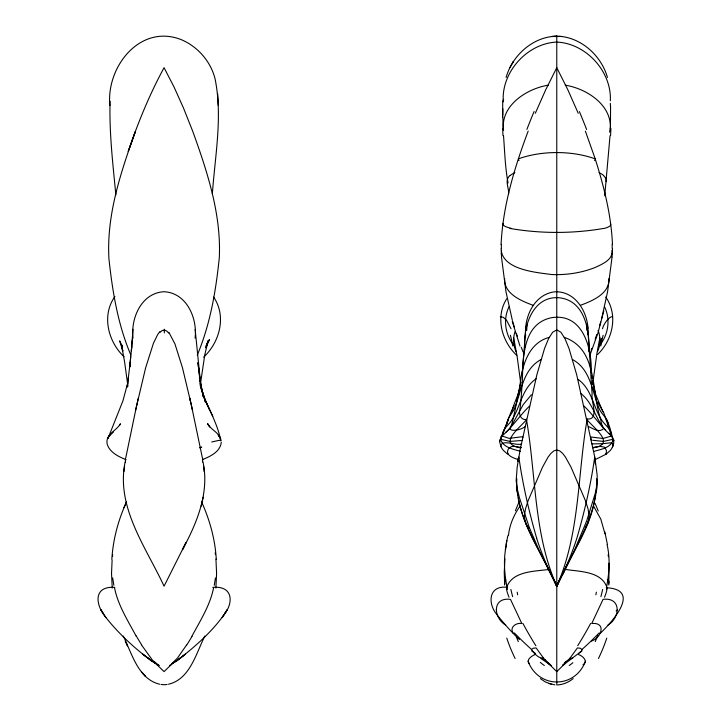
<?xml version="1.0" encoding="UTF-8"?>
<svg xmlns="http://www.w3.org/2000/svg" width="721" height="721" viewBox="0 0 721 721"><rect width="100%" height="100%" fill="white"/><g stroke="black" fill="none" stroke-linecap="round" stroke-linejoin="round"><path stroke-width="1.08" d="M164.325 332.949L164.334 329.227M556.774 329.722L556.774 684.95C562.768 684.842 568.554 682.354 573.168 678.605M578.242 113.287L567.824 89.746L556.774 67.684L556.774 329.209M588.814 351.803C589.931 330.687 584.929 300.684 559.451 297.782C533.116 295.385 523.122 325.874 524.753 347.396M110.079 101.282C109.168 132.592 112.855 163.82 115.874 194.931M587.93 334.598C589.661 314.915 576.611 290.41 554.359 291.852C533.873 294.619 523.897 317.429 525.663 336.139M587.155 420.631L587.182 419.099C577.395 474.833 580.108 533.468 556.774 586.209L539.903 552.322L529.34 527.583L519.444 497.787L517.308 489.144L516.164 480.817L517.164 467.226L520.202 449.426L536.866 374.749L544.571 348.396L548.582 338.645L552.665 332.219L556.774 329.903L560.884 332.219L564.967 338.645L568.986 348.396L576.692 374.749L594.933 457.835L597.213 475.671L596.664 490.073M502.87 108.844L502.807 115.288M501.068 244.554C502.943 205.476 514.506 167.506 528.178 131.105M515.019 331.669C512.829 338.122 513.19 345.386 516.038 351.587M612.471 248.691L612.282 253.576M502.708 101.021L502.663 117.244M506.809 424.281C507.097 418.342 511.838 413.908 514.316 408.807C521.625 391.575 522.572 369.549 541.12 359.473M609.578 132.168L610.453 126.707L610.561 105.915M195.094 338.113C197.545 318.114 186.604 292.852 164.064 291.726C141.523 292.852 130.573 318.114 133.043 338.113M109.871 105.527C106.032 67.161 139.838 23.613 180.998 39.538C197.581 46.423 210.595 61.231 215.029 78.661C222.807 116.577 215.02 155.682 212.371 193.787M502.303 435.187C502.483 429.932 506.926 426.273 510.053 422.56C520.463 408.942 520.968 389.16 536.208 378.696M525.861 326.649L525.762 328.587M610.327 100.778C611.859 71.559 585.993 43.305 556.774 42.079C527.213 43.323 501.077 72.235 503.285 101.832L503.555 99.3M610.029 135.746L604.73 195.806M522.518 368.566L525.375 334.661M610.363 128.843C611.886 104.752 586.488 88.602 565.282 85.186M608.866 585.055L608.984 563.173M522.392 370.432L522.04 374.992M132.24 339.852L131.402 350.821L132.988 329.308M508.467 535.658C509.432 525.032 513.884 514.947 519.922 506.241M612.048 257.181L607.569 291.78L601.756 318.213M111.836 559.316C113.008 539.479 118.28 519.976 126.517 501.933M130.69 356.408L129.789 367.016L131.745 346.098M125.103 462.017C115.838 507.485 146.075 547.293 164.064 586.209L186.072 542.363L182.458 549.744C196.851 523.104 209.568 492.957 203.025 462.08M112.116 559.965L111.53 573.411L112.242 588.075M504.925 558.802L504.249 572.501L504.691 585.055M215.885 588.075L216.597 573.411L215.93 559.045M124.589 465.865L123.967 471.534M130.213 362.248L127.202 387.105L128.464 377.543M504.673 278.666C503.727 293.708 521.31 300.954 533.071 305.28M112.485 556.378L112.683 554.62M597.52 351.587C600.575 344.98 600.719 337.203 598.097 330.434M612.508 436.764L611.498 435.998L603.044 438.485L590.679 436.98M608.191 425.165C608.542 418.559 601.53 414.539 599.25 408.807C591.914 391.584 590.986 369.549 572.438 359.473M592.977 381.995L596.826 353.903L599.854 337.843M200.168 385.807L204.773 354.867L208.081 340.691L205.836 347.846L209.478 339.51L206.828 344.016M221.284 442.334C220.22 451.869 210.153 456.528 202.295 459.674M501.51 250.358L501.266 253.576M529.538 663.933C525.411 660.085 531.674 655.885 535.045 654.569M519.12 393.873L519.462 391.656M606.217 181.674L606.055 178.547L603.495 175.491M214.272 585.326L215.435 577.972M505.313 549.636L507.791 535.748M506.142 544.427L506.746 540.624M125.733 457.997L136.251 407.41L145.615 367.89L153.42 343.322L157.656 334.598L159.801 331.669M512.045 411.024C514.01 402.48 518.958 394.82 519.949 385.978C521.797 366.61 528.042 342.989 549.339 337.329M606.451 589.372A57.374 21.008 -9.9 0 0 606.667 586.543C609.254 572.789 610.308 558.433 607.082 544.688M519.877 389.376L520.174 387.808M127.734 382.95L122.967 400.768L108.024 438.323M578.503 654.569C582.613 655.731 588.724 661.463 582.956 664.771M507.422 589.408A57.374 20.936 10.7 0 1 506.971 586.561C513.172 570.843 535.162 571.411 549.429 569.419M522.68 437.881L522.869 436.98L521.436 436.827L509.08 438.386L502.05 435.998L501.275 436.115L501.149 436.89L502.131 435.655M596.258 492.101L596.474 491.1M506.466 544.688C503.258 558.433 504.258 572.807 506.926 586.552M135.611 410.321L138.333 398.046M201.168 506.214L203.223 497.265M603.819 310.823L597.943 333.111L589.544 356.282M520.805 382.4C517.317 396.568 515.425 411.096 511.504 425.156C505.133 433.465 521.977 430.022 525.005 426.58M608.695 583.758L608.921 581.604L607.334 579.387M502.843 224.348L503.132 223.357M599.493 326.081L600.683 322.062M599.521 345.35L601.611 338.347L599.142 345.918M501.266 437.674L500.942 439.35A9.905 6.57 -2 0 0 501.131 440.801C504.502 447.876 513.731 449.237 520.373 451.31M506.097 77.489C512.334 55.238 533.152 36.555 556.774 36.167C580.396 36.555 601.215 55.238 607.461 77.489M501.194 437.286L506.836 423.407M500.518 439.278L500.843 438.35M595.176 339.258L596.826 334.436M502.474 434.844L510.531 413.169L514.109 405.671M602.495 328.785C603.342 324.243 609.542 315.942 612.571 316.645M509.026 306.749C502.997 319.097 505.024 334.4 513.667 344.999M507.863 453.599L507.566 454.149L503.42 450.436A20.621 16.159 10.6 0 1 501.365 447.408M597.799 635.372L595.249 641.627M589.318 354.849L590.418 352.037M591.148 350.163L591.878 348.288M197.275 355.102C210.28 324.153 215.93 290.77 219.31 257.55C221.302 214.11 207.297 171.706 192.75 131.339L183.449 107.934L174.004 86.935L164.064 67.684C149.553 94.433 137.981 122.669 128.221 151.464L135.386 131.573C120.777 172.256 106.393 215.029 108.943 258.839C112.476 291.527 117.82 324.396 130.78 354.84M204.827 636.048C196.148 653.217 189.956 679.308 168.489 684.22M515.371 510.783L518.543 503.177M535.306 113.287L545.725 89.746L556.774 67.684M591.454 641.05C601.395 638.031 606.776 621.998 591.734 623.521L603.062 599.358C621.547 596.979 620.384 617.663 607.929 625.08M557.207 585.245L560.641 577.548M500.671 438.233L499.734 442.352L501.329 447.417M123.886 507.737L126.472 502.05M155.321 662.401L155.547 663.293L152.014 661.202M579.152 652.992L581.739 651.018L582.09 649.63L580.315 648.233L577.395 647.927L569.248 659.183L562.93 664.852M507.413 422.191L508.575 419.802M516.804 478.708C514.947 517.173 542.498 552.178 556.774 586.209L563.344 572.582M612.336 447.417L613.796 443.036L613.129 438.765A18.007 14.285 -6.8 0 0 612.616 437.71M518.318 497.995C523.662 529.935 544.31 556.909 556.774 586.209C568.95 556.27 591.526 528.826 595.167 495.958M563.029 574.105C575.673 545.896 594.537 517.957 596.718 486.459M506.755 298.701C495.102 316.943 501.618 341.276 516.795 355.372M550.204 572.582L556.774 586.209L573.655 552.322L586.759 520.751L595.312 493.191L597.285 482.908L596.745 478.708M585.479 661.211C575.124 688.897 538.425 688.897 528.069 661.211M509.918 67.612L513.469 61.402L512.595 62.925M191.984 636.12C200.249 620.655 210.235 605.09 213.605 587.741L212.848 587.354M500.004 440.621L499.536 440.973L499.986 439.711L500.942 439.35L509.945 441.405L522.401 440.45M566.003 661.914L564.922 663.744L562.641 665.393M119.479 425.363L120.452 423.768C116.451 430.843 105.014 434.529 107.186 444.172C109.817 452.572 118.632 456.645 126.148 459.737M114.918 296.529C101.382 315.365 108.078 341.718 124.111 356.796M108.565 437.079L107.853 438.224L108.673 436.908M109.006 436.394L109.889 435.024M186.505 645.097L177.447 658.075L171.436 664.05M502.05 435.998C512.243 427.093 519.724 415.62 529.394 406.166M500.96 446.155L500.662 446.02C501.987 438.728 516.38 446.227 521.58 443.902M510.558 427.589L523.221 404.625L531.413 394.72M585.281 527.565L587.84 523.158L588.967 518.435A94.586 46.351 -2.8 0 0 588.976 514.406L588.003 508.702L585.371 500.518L570.996 467.109L565.39 456.97L562.542 453.284L559.667 450.868L556.774 450.012L553.89 450.868L551.015 453.284L548.158 456.97L542.553 467.109L528.187 500.518L525.555 508.702L524.573 514.406A94.604 46.36 2.8 0 0 524.582 518.435M598.646 346.45C608.263 335.842 610.876 319.673 604.522 306.749M205.791 346.071L206.918 344.764M505.655 579.927L504.565 581.892L504.853 583.758M109.592 435.673L113.494 431.924M525.699 420.595C518.615 428.824 497.427 444.677 521.004 447.867M597.52 354.543C612.841 340.069 618.384 314.933 605.739 297.016M566.508 662.103L556.774 671.612L547.041 662.103M600.305 633.299C612.12 621.89 641.861 589.508 606.316 587.741M203.619 357.156C219.743 342.268 226.736 316.149 213.632 297.106M508.242 430.058L509.423 428.878M510.062 175.491C504.177 179.944 509.116 187.911 508.62 193.922M173.41 662.59L164.064 671.612L154.718 662.59M568.869 659.336L569.779 658.796M594.573 160.603L595.411 159.44L585.371 131.105M505.827 432.221L507.025 431.158M581.739 651.018L564.922 663.744L565.597 662.698L565.021 662.437M568.04 660.094L565.715 661.932M159.837 332.48L162.081 330.588L164.325 330.047L166.578 330.921L168.813 333.111M175.843 661.581L180.547 657.822L172.193 663.762M176.05 661.382L185.387 654.136L180.295 658.111C196.418 645.394 212.127 631.479 224.069 614.671C233.802 602.72 232.964 585.749 213.335 587.345M594.69 457.024C591.085 483.241 584.533 511.928 576.881 538.172A183.485 73.479 -54.9 0 1 563.434 572.564M565.408 662.139L564.786 662.545M176.113 661.202L172.58 663.293L176.041 661.049M170.895 664.87L169.462 665.528M595.321 459.565L606.181 454.149L610.29 450.436A20.053 15.745 -10.5 0 0 612.309 447.408M580.477 305.28C592.238 300.954 609.822 293.708 608.875 278.666M199.636 447.741L201.7 447.11L199.717 447.696M592.842 447.867C617.329 444.361 592.626 427.256 586.416 418.973C600.178 420.685 590.679 401.092 592.13 394.036C590.652 374.253 589.796 354.426 588.174 334.661M593.78 451.436C600.16 449.516 608.515 448.417 612.246 442.126A11.374 7.516 1.8 0 0 612.715 440.333L612.435 438.098A17.854 11.933 -1 0 0 611.363 436.034M603.567 228.449C572.78 233.739 540.768 233.739 509.981 228.449M211.722 442.009L219.445 440.261L221.077 440.873M593.734 447.227L600.305 446.389L604.604 447.191L606.487 450.607L606.181 454.149L605.739 453.599M548.275 85.186C526.745 88.557 500.013 105.798 503.582 130.501M525.906 419.55C520.706 420.19 518.372 413.475 519.958 409.294C521.184 399.56 521.707 389.755 522.383 379.967C523.049 356.958 523.058 323.621 551.43 317.718C582.793 312.608 591.932 347.937 591.283 372.288M591.968 443.902L602.576 443.721L611.066 442.757L612.751 443.839L613.012 446.308L612.426 445.704M570.771 658.742L572.672 658.336L570.167 658.075M556.774 36.167L551.61 36.519L561.839 36.483M507.503 587.345C488.441 584.929 487.711 603.369 496.408 613.977C503.465 623.025 511.171 631.731 519.444 639.554M543.391 658.075C538.452 658.652 533.991 653.109 531.458 649.63L533.243 648.233L536.154 647.927L544.301 659.183L550.619 664.852M592.662 440.297L603.621 441.405L612.697 439.35L613.895 440.044L613.932 441.072L613.319 440.053M543.301 658.769L545.797 660.337M501.284 316.654L500.338 316.6L503.33 317.366L506.502 320.187L511.054 328.785M565.949 569.509C579.693 571.627 600.746 571.32 606.631 586.552M542.778 658.742L540.903 658.417L550.907 665.393A2.469 2.343 0 0 0 551.304 665.51M554.864 684.86L549.078 683.418L551.277 684.184M159.611 684.22C138.189 679.047 131.889 653.451 123.3 636.048M521.193 447.462C517.363 447.065 512.658 444.992 509.332 447.804C503.51 454.455 512.847 458.042 518.435 459.565M564.219 337.329C597.808 349 591.229 390.385 600.287 418.324C601.269 421.334 601.602 426.562 603.837 428.301C599.394 433.438 593.257 428.544 588.552 426.58M549.717 683.634L545.058 681.814L540.38 678.605M535.577 653.469L531.81 651.018M157.223 664.87L159.233 665.573L152.519 660.256L141.622 645.097M152.086 661.049L155.312 662.905M136.143 636.12C127.878 620.655 117.893 605.09 114.522 587.741L114.792 587.345C92.495 585.876 95.668 605.64 105.933 617.546C118.028 632.804 132.43 646.232 147.832 658.111L142.74 654.136L155.934 663.762M518.859 457.024C522.473 483.241 529.016 511.928 536.667 538.172M152.077 661.382L147.58 657.822L152.284 661.581M505.619 625.08C493.164 617.663 492.001 596.979 510.486 599.358L521.824 623.521C516.191 622.385 509.017 627.378 513.253 633.299M580.594 393.378C593.059 402.615 595.366 419.036 605.316 430.058M583.433 405.526C593.527 415.026 601.044 426.913 611.498 435.998C611.029 429.536 608.434 423.182 605.451 417.468M518.985 160.603L518.372 158.854C541.705 150.464 571.852 150.464 595.176 158.854C604.045 186.622 611.228 215.327 612.48 244.554M578.098 379.408C592.842 389.836 593.131 409.303 603.504 422.56C607.118 426.526 611.417 430.482 612.102 436.124M608.903 433.267L610.029 434.339M209.46 426.237L207.468 423.569C210.92 430.04 219.671 432.6 221.032 440.216M142.794 673.27L145.552 676.388L141.487 671.801M548.627 663.744L548.068 662.987M528.944 528.376L526.105 524.077L524.582 518.435M209.829 427.075L207.819 424.02M597.529 401.939L603.928 413.169L611.417 435.655M168.867 332.3L174.96 343.98L182.44 367.638L191.101 403.931L202.394 457.961M593.635 506.241L600.827 519.147L604.937 533.738M219.049 436.259L218.247 435.033L220.229 438.116L219.508 436.98M102.869 612.76L100.841 609.624L105.933 617.546M212.848 416.341L205.458 400.939L200.528 387.051M508.062 182.99C505.16 167.614 504.727 151.482 503.519 135.746M121.543 344.782L122.417 346.44M122.381 346.296L119.632 340.871L122.813 350.893M205.458 400.939L209.55 409.798M201.691 502.122C209.838 520.156 215.173 539.578 216.282 559.388M552.917 577.548L556.351 585.245M125.265 640.861L127.509 645.917L126.076 642.681M595.095 503.402L598.241 510.964M518.3 641.627L516.371 636.958M521.283 347.288L523.113 351.974M556.774 586.209C533.45 533.468 536.154 474.833 526.375 419.099L526.393 420.631M516.38 333.426L517.363 336.319M520.012 346.098L512.243 321.359M220.41 439.17C216.543 419.478 204.151 403.003 200.159 383.392L205.422 402.174L201.447 388.484L199.375 377.804M612.435 437.286L612.751 438.35M517.786 494.065L518.075 495.021M512.559 321.025L514.343 327.046M610.426 223.357L610.714 224.348A71.154 10.112 2.5 0 1 603.973 228.494M512.298 320.079L505.989 291.771L501.501 257.181M592.356 380.868L595.555 394.216L602.909 411.754M604.793 531.747L607.406 544.4M122.858 350.911L121.452 344.863L124.526 361.482L127.959 386.357M190.416 400.813L189.812 398.172L192.453 410.078M513.694 337.843L517.227 357.102L520.697 383.004M517.29 492.101L516.578 487.973M200.447 383.32L203.25 396.802L199.717 378.002L197.942 362.582L200.997 387.519L195.148 329.425M593.239 387.024L594.122 391.656M590.878 437.881L591.139 440.035M592.347 382.031L592.779 384.581M112.683 577.927L113.855 585.281M612.048 250.358C613.283 259.839 601.891 264.292 594.906 267.581C581.18 272.953 566.291 275.17 551.583 274.53C536.054 272.394 501.843 269.789 501.077 248.691M215.182 552.854L215.435 554.62M608.154 554.647L608.407 556.693M204.178 471.723L203.556 466M591.581 375.902L591.869 378.489M587.795 328.587L587.687 326.649M218.256 105.41L217.679 93.874M503.186 128.843L502.825 117.036M595.384 458.502L595.384 464.018M595.339 458.998L595.339 463.612M556.774 36.05L556.774 67.395M518.174 458.502L518.174 461.413M518.129 458.998L518.129 461.35M202.664 458.637L202.664 461.999M125.454 458.637L125.454 462.621M501.32 437.683A16.655 11.166 1.8 0 1 502.14 436.025M501.239 437.196A18.115 14.375 6.7 0 1 501.564 436.701M550.114 572.564A183.485 73.479 54.9 0 1 536.577 538.127M527.015 324.279A96.362 11.842 -80.5 0 1 526.709 330.443M586.822 330.38A96.362 11.842 80.5 0 1 586.515 324.207M612.228 253.431A45.153 8.084 87.1 0 1 612.003 257.027M612.156 244.275A39.619 11.626 83.5 0 1 612.165 248.312M579.387 111.575A391.593 188.569 81.4 0 1 586.615 129.501M511.225 228.314A71.154 9.95 -2.1 0 1 502.897 224.348M501.546 257.027A45.153 8.093 -87.1 0 1 501.32 253.441M501.374 248.339A39.619 11.644 -83.5 0 1 501.374 244.284M526.88 129.429A391.593 188.641 -81.4 0 1 534.108 111.494M600.809 346.008A232.117 28.732 87.1 0 1 603.144 335.292M510.414 335.247A232.117 28.741 -87.1 0 1 512.748 345.954M606.406 587.579A33.833 3.993 -61.4 0 1 604.531 597.258M590.634 623.431A58.013 9.148 -61.3 0 1 577.683 645.719M572.88 662.68A32.86 17.007 -65 0 1 569.22 665.483M509.017 597.258A33.833 3.993 61.4 0 1 507.142 587.579M535.865 645.719A58.013 9.148 61.3 0 1 522.914 623.431M544.337 665.483A32.86 17.007 65 0 1 540.299 662.347M515.118 658.525A225.367 109.682 33.7 0 1 506.791 638.112M606.767 638.112A225.367 109.682 -33.7 0 1 598.439 658.525M616.176 610.894A13.248 0.811 -40 0 1 617.347 609.993M599.214 632.93A62.042 10.716 -44.9 0 1 582.235 649.242M496.201 609.993A13.248 0.811 40 0 1 496.544 610.254M531.314 649.242A62.042 10.716 44.9 0 1 514.334 632.93M510.18 175.491A71.676 17.349 -1.1 0 1 514.866 172.625M599.034 172.589A71.676 17.439 1 0 1 603.612 175.482M502.979 135.62A120.101 24.532 86.2 0 1 502.645 128.563M610.912 128.563A120.101 24.532 -86.2 0 1 610.57 135.62M610.272 103.346A42.854 11.743 -84.7 0 1 610.444 106.086M602.657 589.463A61.808 17.475 -70.8 0 1 600.899 596.664M512.649 596.664A61.808 17.475 70.8 0 1 510.892 589.463M596.348 592.157A385.996 165.488 -43.4 0 1 595.87 594.816M517.678 594.816A385.996 165.488 43.4 0 1 517.2 592.157M161.008 684.382A10.563 7.363 0 0 0 164.064 684.707A10.085 6.994 0 0 0 165.298 684.671A10.671 7.498 0.1 0 0 167.146 684.427M192.056 636.319A59.6 11.013 -61.5 0 1 186.496 645.421M141.604 644.781A59.6 10.698 61.4 0 1 136.206 635.913M225.258 612.76L222.194 617.546L227.277 609.624L225.258 612.76"/></g></svg>
